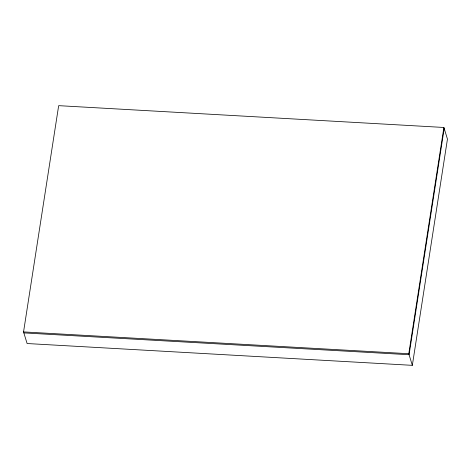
<?xml version="1.0" encoding="UTF-8"?>
<svg xmlns="http://www.w3.org/2000/svg" width="471" height="471" viewBox="0 0 471 471"><rect width="100%" height="100%" fill="white"/><g stroke="black" fill="none" stroke-linecap="round" stroke-linejoin="round"><path stroke-width="0.71" d="M23.55 331.908L58.669 105.657L443.894 127.47L447.45 139.092L412.331 365.343L27.106 343.53L23.55 331.908L408.781 353.721L412.331 365.343M408.781 353.721L443.894 127.47M444.2 128.465L409.081 354.716L23.856 332.903"/></g></svg>
